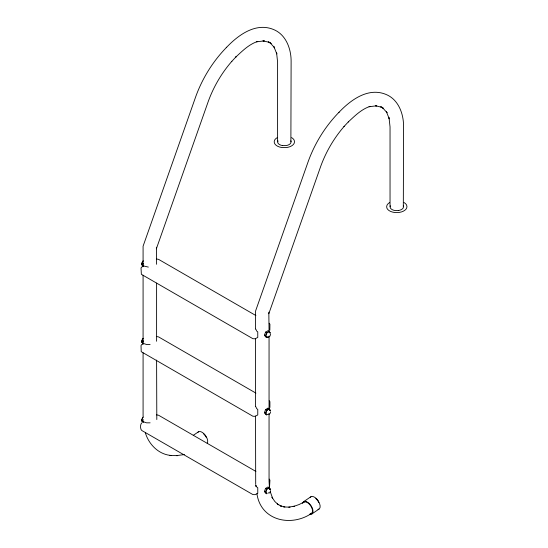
<?xml version="1.0" encoding="UTF-8"?>
<svg xmlns="http://www.w3.org/2000/svg" width="548" height="548" viewBox="0 0 548 548"><rect width="100%" height="100%" fill="white"/><g stroke="black" fill="none" stroke-linecap="round" stroke-linejoin="round"><path stroke-width="0.82" d="M270.637 334.314L269.904 336.205L268.356 337.239M270.637 411.754L270.205 413.199L269.164 414.295M270.637 490.576L270.205 492.022L269.164 493.118M269.904 407.527L269.904 401.615L269.191 400.773M277.802 140.822L277.815 142.843A6.672 3.857 0 0 0 282.576 145.59M277.829 140.822L277.596 141.836L277.596 61.951L276.576 52.731L276.822 53.937L273.911 46.676L274.63 47.834L270.034 42.703L271.144 43.607L268.28 41.908L269.623 42.415L262.944 40.833L264.321 40.881L256.608 41.819L257.786 41.422C249.087 44.189 242.367 50.971 235.818 57.04L236.222 56.615L231.537 61.65L231.852 61.308C221.659 73.028 213.665 86.632 208.343 101.222L156.365 248.785M226.276 47.662C237.976 35.236 255.553 22.16 273.397 29.455C286.015 34.449 291.276 49.005 291.118 61.684L290.878 142.809A6.877 3.973 0 0 1 286.083 145.597L282.562 145.61M398.526 210.514L395.012 210.528A6.672 3.857 0 0 1 390.258 207.767L390.279 205.747M338.719 112.587C350.425 100.154 367.996 87.077 385.84 94.372C398.458 99.366 403.718 113.922 403.561 126.602L403.321 207.726A6.85 3.952 0 0 1 398.519 210.501M268.815 313.703L320.786 166.14C326.115 151.556 334.109 137.945 344.302 126.232L343.98 126.574L348.665 121.533L348.268 121.964C354.816 115.888 361.536 109.107 370.236 106.346L369.051 106.737L376.764 105.798L375.394 105.757L382.072 107.333L380.73 106.826L383.586 108.531L382.477 107.62L387.08 112.758L386.354 111.593L389.265 118.861L389.025 117.649L390.039 126.876L390.039 206.754M269.835 330.177L269.924 324.265L269.191 323.231M142.727 265.951L141.528 264.246L142.727 261.156M143.316 263.389L142.713 264.931L141.528 264.246M142.727 343.384L141.528 341.685L142.727 338.596M143.316 340.829L142.713 342.37L141.528 341.685M142.727 422.207L141.528 420.508L142.727 417.418M143.514 422.33L142.713 421.193L143.316 419.652M266.198 336.732A2.946 1.699 -60 0 0 267.999 336.89L266.801 337.582L265.609 336.897L264.41 335.191L265.609 332.102L268.013 330.718L269.198 331.403L270.404 333.102M266.801 337.582L265.595 335.876L266.801 332.787L269.198 331.403M264.41 412.63L265.595 413.315L266.801 415.021L265.609 414.329L264.41 412.63L265.609 409.541L268.013 408.157L269.198 408.842L270.404 410.541L269.212 409.856M265.595 413.315L266.801 410.226L269.198 408.842M264.41 491.453L265.595 492.138L266.801 493.837L265.609 493.152L264.41 491.453L265.609 488.364L268.013 486.973L269.198 487.665L270.404 489.364L269.212 488.679M265.595 492.138L266.801 489.049L269.198 487.665M226.673 47.231C213.062 61.129 202.561 77.994 195.883 96.256L143.083 246.21L143.083 266.684M339.123 112.155C325.512 126.047 315.004 142.912 308.332 161.174L255.532 311.134L255.532 329.047M269.582 486.405L269.924 480.137L269.191 479.103M193.273 435.345L198.492 431.797A7.343 3.843 55.7 0 1 205.274 435.215A7.343 3.843 55.7 0 1 207.233 443.373M309.579 514.147A7.343 3.843 55.7 0 0 311.798 514.01L318.97 509.119M141.781 422.878C140.11 424.077 140.117 429.276 141.761 430.481L252.902 494.577L255.135 494.652L257.766 493.296L257.766 487.761L256.697 486.96L255.806 485.007L255.806 486.59M305.174 501.42L299.105 504.537L293.153 506.592L294.345 506.194L288.728 507.119M312.018 513.072C291.659 527.347 260.738 520.956 256.944 493.741M176.326 455.635L184.423 454.566M150.104 344.5L146.604 344.514L143.583 343.507L141.562 344.692L141.028 345.583L141.22 351.679L252.902 416.24L255.135 416.322L257.766 414.959L257.766 409.431L256.697 408.623L255.806 406.678M150.104 422.83L146.604 422.844L143.583 421.844M156.454 258.957L158.578 259.368L255.916 315.566M156.454 336.499L158.578 336.91L255.916 393.108M156.454 414.836L158.578 415.24L255.916 471.444M145.35 432.804C148.789 444.455 158.81 454.648 171.339 455.47M169.935 455.422L177.668 455.683M283.46 506.941L290.07 507.167M148.35 267.095L143.583 265.965L141.377 267.308L141.028 268.041L141.363 274.308L252.902 338.698L255.135 338.78L257.766 337.417L257.766 331.889L256.697 331.081L255.806 329.136M284.864 506.989L280.11 505.722L281.446 506.229L277.261 503.907L278.37 504.818L274.801 501.468L271.945 497.18L272.657 498.324L270.233 491.625M265.609 332.102L266.801 332.787M264.41 335.191L265.595 335.876M265.609 409.541L266.801 410.226M265.609 488.364L266.801 489.049M141.528 420.508L142.713 421.193M268.013 408.157L268.815 409.288M268.828 312.168L269.054 331.78M156.386 247.251L156.605 264.294M403.342 205.706L403.588 206.719M290.892 140.788L291.146 141.795M269.274 487.151L269.753 489.391M269.5 488.282L269.054 481.425L269.054 413.87M255.697 484.302L255.532 416.062M156.803 419.556L156.605 360.07M269.054 336.054L269.054 408.74M255.532 338.431L255.532 406.678M156.605 283.111L156.605 341.26M143.083 275.212L143.083 344.315M143.083 352.844L143.083 416.829M266.218 336.719A2.925 1.692 -60 0 1 267.472 332.485A2.925 1.692 -60 0 1 270.082 333.294M143.391 265.485A2.946 1.699 -60 0 1 142.124 265.095A2.925 1.692 -60 0 1 142.131 262.704A2.946 1.699 -60 0 1 143.391 260.841M267.479 414.541A2.925 1.692 -60 0 1 265.972 412.685A2.925 1.692 -60 0 1 268.191 409.438A2.925 1.692 -60 0 1 270.082 410.726M268.547 413.925A2.925 1.692 -60 0 1 268.006 414.315M266.979 493.412A2.925 1.692 -60 0 1 266.068 491.056A2.925 1.692 -60 0 1 268.369 488.186A2.925 1.692 -60 0 1 270.082 489.549M268.547 492.748A2.925 1.692 -60 0 1 268.006 493.138M143.391 421.741A2.946 1.699 -60 0 1 142.124 421.357A2.925 1.692 -60 0 1 142.131 418.96A2.946 1.699 -60 0 1 143.391 417.103M142.891 342.973A2.946 1.699 -60 0 1 142.124 342.534A2.925 1.692 -60 0 1 142.131 340.144A2.946 1.699 -60 0 1 143.391 338.28M206.158 437.229A6.802 3.562 55.7 0 0 205.569 436.222A6.699 3.507 55.7 0 0 203.322 433.626M197.76 432.509A7.453 3.898 55.7 0 1 198.492 431.797M277.199 137.685A10.302 5.946 0 0 0 274.541 140.322L274.185 141.843L274.521 143.364A10.042 5.795 0 0 0 281.672 147.494L286.94 147.481A10.302 5.946 0 0 0 294.166 143.309L294.523 141.788L294.194 140.267A10.042 5.795 0 0 0 291.584 137.644M318.854 502.667A6.802 3.562 55.7 0 0 318.011 501.139A6.699 3.507 55.7 0 0 315.771 498.543M318.32 501.098A7.343 3.843 55.7 0 1 317.97 509.414M310.223 497.543A7.343 3.843 55.7 0 1 310.942 496.837M318.306 500.968A7.343 3.843 55.7 0 0 310.935 496.714L303.756 501.598A7.343 3.843 55.7 0 1 311.127 505.859A7.453 3.898 55.7 0 1 311.791 514.003M302.647 503.502A7.343 3.843 55.7 0 1 303.77 501.728M304.106 502.139A6.699 3.507 55.7 0 1 310.839 506.023A6.802 3.562 55.7 0 1 311.442 513.462A6.699 3.507 55.7 0 1 310.531 513.736M389.642 202.602A10.302 5.946 0 0 0 386.991 205.247L386.628 206.767L386.963 208.281A10.042 5.795 0 0 0 394.122 212.412L399.382 212.398A10.302 5.946 0 0 0 406.609 208.226L406.972 206.706L406.637 205.185A10.042 5.795 0 0 0 404.027 202.561"/></g></svg>
